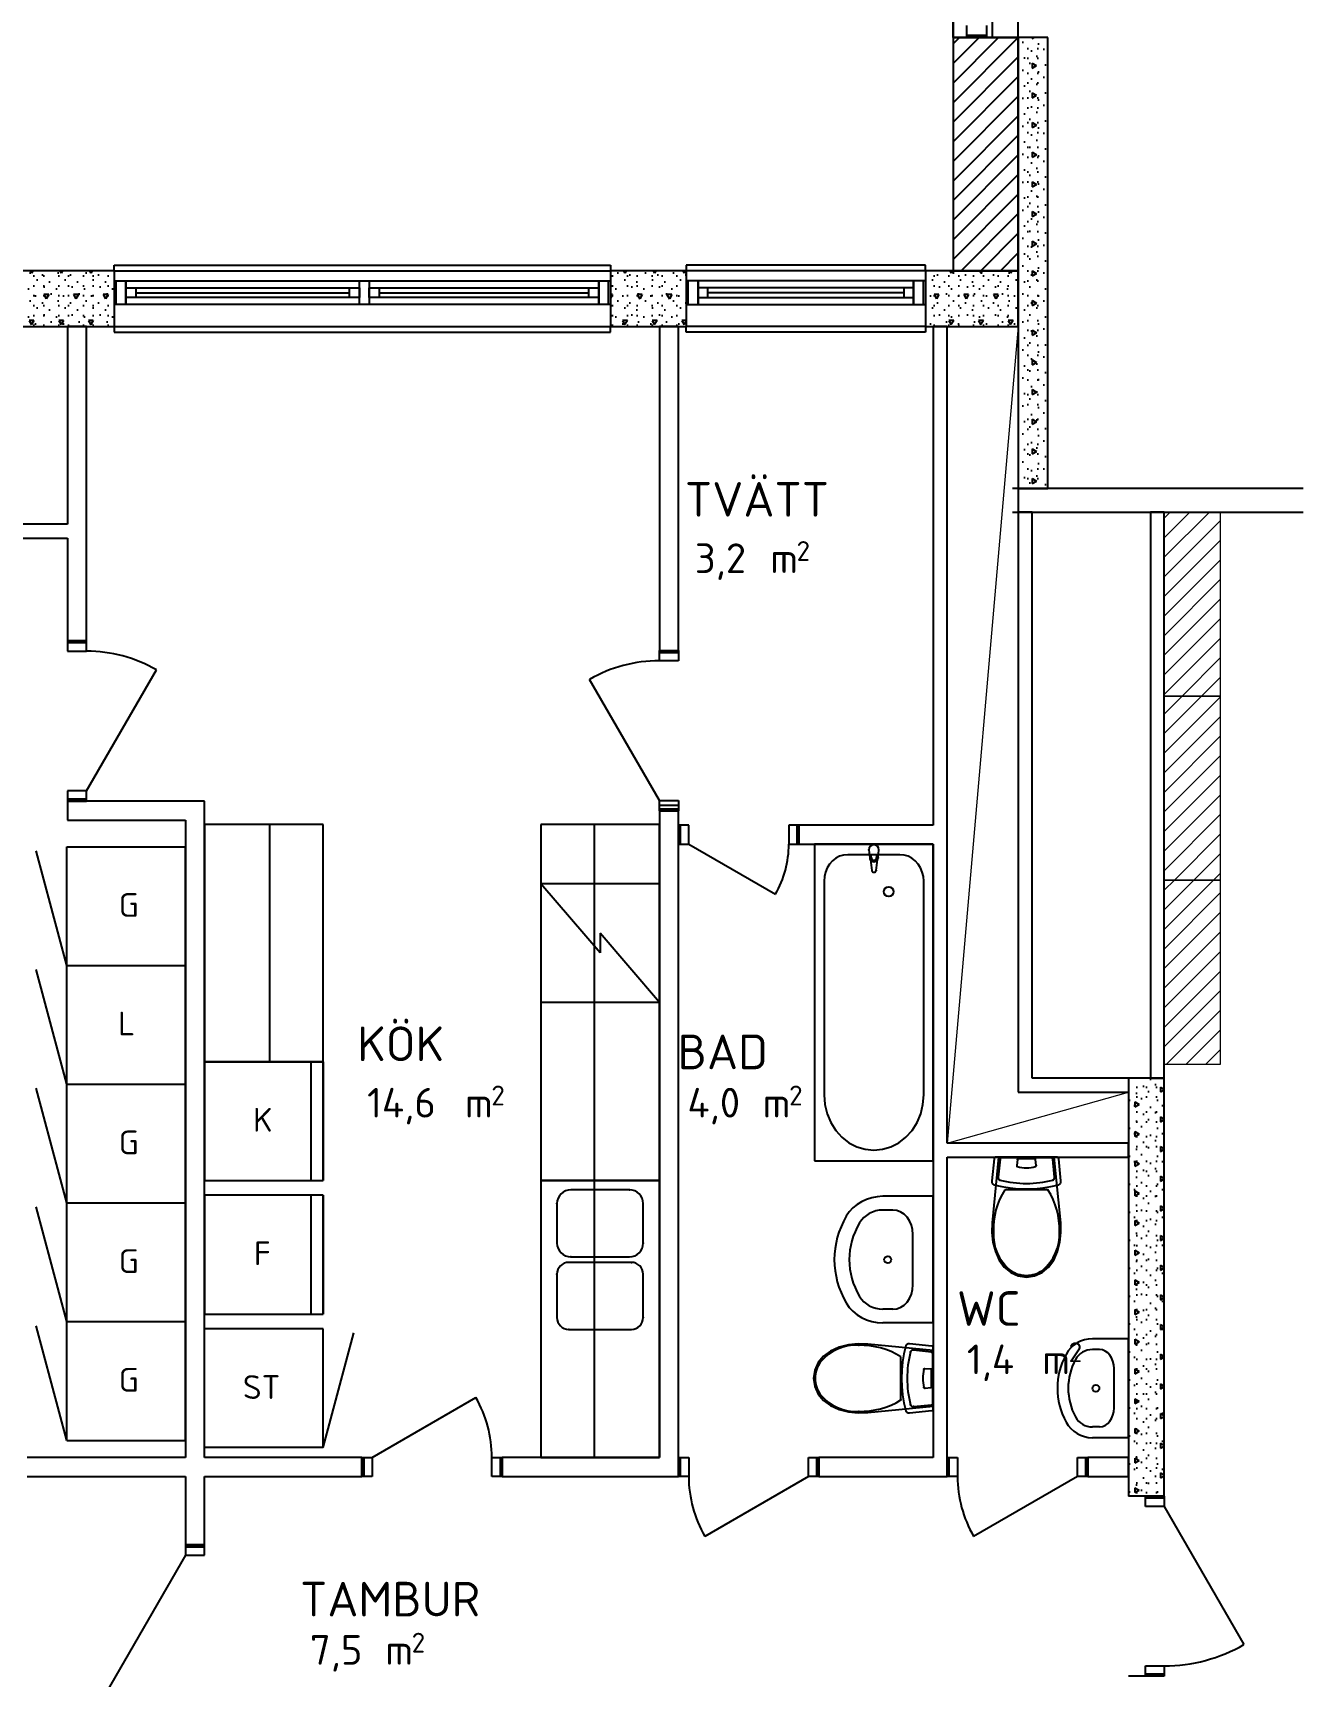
# Model space of a CAD drawing. Header units: millimetres. Extents: x -214 to 77166, y -5099 to 21069.
# Drawn here: x 54445 to 60866, y 6398 to 14703 of the extents above; entities that cross this region are included whole.
import ezdxf
from ezdxf.enums import TextEntityAlignment as Align

# ---------------------------------------------------------------- set-up
doc = ezdxf.new("R2010")
doc.units = ezdxf.units.MM
doc.header["$MEASUREMENT"] = 0
for name, color, linetype in [('A-01SB-----', 3, 'Continuous'), ('A-01SC-----', 7, 'Continuous'), ('A-01SC-----Ytterväggar hus S', 7, 'Continuous'), ('A-01SC-----Ytterväggar2', 7, 'Continuous'), ('A-27B------', 7, 'Continuous'), ('A-42-------', 1, 'Continuous'), ('A-46---B---', 1, 'Continuous')]:
    doc.layers.add(name, color=color, linetype=linetype)
for name, color, linetype, lineweight in [('A-27---MH1-', 8, 'Continuous', 0), ('A-45C---E--', 1, 'Continuous', 0), ('A-A-RUA----', 3, 'Continuous', 0)]:
    doc.layers.add(name, color=color, linetype=linetype, lineweight=lineweight)
doc.styles.add('ISO', font='')
doc.styles.get('ISO').set_extended_font_data('ISOCPEUR')
pattern_1 = [(45, (0, 0), (-49.49747, 49.49747), [])]
pattern_2 = [(180, (0, 0), (0, 259.8076), [25, -125]), (180, (-75, -129.9), (0, 259.8076), [25, -125]), (240, (0, 0), (-225, 129.9038), [25, -125]), (240, (-150, 2e-14), (-225, 129.9038), [25, -125]), (300, (-25, 3e-15), (225, 129.9038), [25, -125]), (300, (-175, 2e-14), (225, 129.9038), [25, -125]), (180, (-3e-15, -25), (0, 50), [0, -50, 0, -75]), (225, (-25, -25), (-35.35534, 35.35534), [0, -37.5, 0, -62.5])]
pattern_3 = [(270, (0, 0), (259.8076, 0), [25, -125]), (270, (129.9, -75), (259.8076, 0), [25, -125]), (330, (0, 0), (129.9038, 225), [25, -125]), (330, (-3e-14, -150), (129.9038, 225), [25, -125]), (30, (-5e-15, -25), (-129.9038, 225), [25, -125]), (30, (-3e-14, -175), (-129.9038, 225), [25, -125]), (270, (25, -5e-15), (50, 0), [0, -50, 0, -75]), (315, (25, -25), (35.35534, 35.35534), [0, -37.5, 0, -62.5])]
pattern_4 = [(0, (0, 0), (0, 600), [])]

# ---------------------------------------------------------------- blocks, each defined once
blk = doc.blocks.new('TAMBUR_01_66', base_point=(56302.5, 6659.3))
at = {"layer": 'A-A-RUA----', "style": 'ISO'}
for tag, height, p in [('ROOM_NAME', 175, (55795.3, 6874.6)), ('bFrame', 150, (55845.3, 6605.4)), ('DUMMY_377', 150, (56130.6, 6605.4)), ('DUMMY_378', 100, (56359.6, 6616.8))]:
    blk.add_attdef(tag, text='', height=height, dxfattribs=at).set_placement(p, align=Align.TOP_LEFT)
blk = doc.blocks.new('KÖK_08_69', base_point=(56486.1, 9425))
at = {"layer": 'A-A-RUA----', "style": 'ISO'}
for tag, height, p in [('ROOM_NAME', 175, (56084.1, 9681.2)), ('bFrame', 150, (56134.1, 9371.1)), ('DUMMY_377', 150, (56533.2, 9371.1)), ('DUMMY_378', 100, (56762.3, 9382.5))]:
    blk.add_attdef(tag, text='', height=height, dxfattribs=at).set_placement(p, align=Align.TOP_LEFT)
blk = doc.blocks.new('BAD_10_70', base_point=(58048.4, 9425))
at = {"layer": 'A-A-RUA----', "style": 'ISO'}
for tag, height, p in [('ROOM_NAME', 175, (57703.3, 9640.4)), ('bFrame', 150, (57753.3, 9371.1)), ('DUMMY_377', 150, (58038.5, 9371.1)), ('DUMMY_378', 100, (58267.6, 9382.5))]:
    blk.add_attdef(tag, text='', height=height, dxfattribs=at).set_placement(p, align=Align.TOP_LEFT)
blk = doc.blocks.new('WC_11_71', base_point=(59461.5, 8127.8))
at = {"layer": 'A-A-RUA----', "style": 'ISO'}
for tag, height, p in [('ROOM_NAME', 175, (59116.4, 8343.2)), ('bFrame', 150, (59166.4, 8073.9)), ('DUMMY_377', 150, (59451.7, 8073.9)), ('DUMMY_378', 100, (59680.7, 8085.3))]:
    blk.add_attdef(tag, text='', height=height, dxfattribs=at).set_placement(p, align=Align.TOP_LEFT)
blk = doc.blocks.new('TVÄTT_09_72', base_point=(58128.2, 12177))
at = {"layer": 'A-A-RUA----', "style": 'ISO'}
for tag, height, p in [('ROOM_NAME', 175, (57741, 12433.3)), ('DUMMY_378', 100, (58305.3, 12134.5)), ('bFrame', 150, (57791, 12123.1)), ('DUMMY_377', 150, (58076.3, 12123.1))]:
    blk.add_attdef(tag, text='', height=height, dxfattribs=at).set_placement(p, align=Align.TOP_LEFT)

msp = doc.modelspace()

# ---------------------------------------------------------------- hatches: boundary and pattern name
at = {"layer": 'A-01SB-----', "linetype": 'Continuous'}
h = msp.add_hatch(dxfattribs=at)
h.set_pattern_fill('BETONG__STD_', color=256, style=0, pattern_type=2)
h.set_pattern_definition(pattern_3)
h.paths.add_polyline_path([(59984.1, 9420), (59984.1, 9349), (60164.1, 9420)])
h = msp.add_hatch(dxfattribs=at)
h.set_pattern_fill('BETONG__STD_', color=256, style=0, pattern_type=2)
h.set_pattern_definition(pattern_3)
h.paths.add_polyline_path([(59984.1, 9349), (59984.1, 7307.7), (60069.1, 7307.7), (60164.1, 7307.7), (60164.1, 9420)])
at = {"layer": 'A-01SC-----', "linetype": 'Continuous'}
h = msp.add_hatch(dxfattribs=at)
h.set_pattern_fill('BRANDSÄKRARE', color=256, style=0, pattern_type=2)
h.set_pattern_definition(pattern_1)
h.paths.add_polyline_path([(59426.2, 13500.9), (59426.2, 14680), (59096.2, 14680), (59096.2, 13500.9)])
h = msp.add_hatch(dxfattribs=at)
h.set_pattern_fill('BETONG__STD_', color=256, style=0, pattern_type=2)
h.set_pattern_definition(pattern_2)
h.paths.add_polyline_path([(54396.2, 13500), (54396.2, 13220), (54855.2, 13220), (54855.2, 13330), (54855.2, 13450), (54855.2, 13500)])
h = msp.add_hatch(dxfattribs=at)
h.set_pattern_fill('BETONG__STD_', color=256, style=0, pattern_type=2)
h.set_pattern_definition(pattern_2)
h.paths.add_polyline_path([(57365.2, 13330), (57365.2, 13220), (57747.2, 13220), (57747.2, 13330), (57747.2, 13450), (57747.2, 13500), (57365.2, 13500), (57365.2, 13450)])
h = msp.add_hatch(dxfattribs=at)
h.set_pattern_fill('BETONG__STD_', color=256, style=0, pattern_type=2)
h.set_pattern_definition(pattern_2)
h.paths.add_polyline_path([(58957.2, 13500), (58957.2, 13450), (58957.2, 13330), (58957.2, 13220), (59426.2, 13220), (59426.2, 13500)])
at = {"layer": 'A-01SC-----Ytterväggar2', "linetype": 'Continuous'}
h = msp.add_hatch(dxfattribs=at)
h.set_pattern_fill('BETONG__STD_', color=256, style=0, pattern_type=2)
h.set_pattern_definition(pattern_3)
h.paths.add_polyline_path([(59576.2, 12400), (59576.2, 14680), (59426.2, 14680), (59426.2, 12400)])
at = {"layer": 'A-42-------', "linetype": 'Continuous'}
h = msp.add_hatch(dxfattribs=at)
h.set_pattern_fill('FALSAD_PLÅT__LIGGANDE_600', color=256, style=0, pattern_type=2)
h.set_pattern_definition(pattern_4)
h.paths.add_polyline_path([(54620.2, 11578), (54716.2, 11578), (54716.2, 11630), (54620.2, 11630)])
h = msp.add_hatch(dxfattribs=at)
h.set_pattern_fill('FALSAD_PLÅT__LIGGANDE_600', color=256, style=0, pattern_type=2)
h.set_pattern_definition(pattern_4)
h.paths.add_polyline_path([(57708.2, 11530), (57708.2, 11582), (57612.2, 11582), (57612.2, 11530)])
h = msp.add_hatch(dxfattribs=at)
h.set_pattern_fill('FALSAD_PLÅT__LIGGANDE_600', color=256, style=0, pattern_type=2)
h.set_pattern_definition(pattern_4)
h.paths.add_polyline_path([(54620.2, 10820), (54716.2, 10820), (54716.2, 10872), (54620.2, 10872)])
h = msp.add_hatch(dxfattribs=at)
h.set_pattern_fill('FALSAD_PLÅT__LIGGANDE_600', color=256, style=0, pattern_type=2)
h.set_pattern_definition(pattern_4)
h.paths.add_polyline_path([(57708.2, 10772), (57708.2, 10824), (57612.2, 10824), (57612.2, 10772)])
h = msp.add_hatch(dxfattribs=at)
h.set_pattern_fill('FALSAD_PLÅT__LIGGANDE_600', color=256, style=0, pattern_type=2)
h.set_pattern_definition(pattern_4)
h.paths.add_polyline_path([(57708.2, 10698.9), (57708.2, 10602.9), (57760.2, 10602.9), (57760.2, 10698.9)])
h = msp.add_hatch(dxfattribs=at)
h.set_pattern_fill('FALSAD_PLÅT__LIGGANDE_600', color=256, style=0, pattern_type=2)
h.set_pattern_definition(pattern_4)
h.paths.add_polyline_path([(58266.2, 10698.9), (58266.2, 10602.9), (58318.2, 10602.9), (58318.2, 10698.9)])
h = msp.add_hatch(dxfattribs=at)
h.set_pattern_fill('FALSAD_PLÅT__LIGGANDE_600', color=256, style=0, pattern_type=2)
h.set_pattern_definition(pattern_4)
h.paths.add_polyline_path([(56107.2, 7406.9), (56159.2, 7406.9), (56159.2, 7502.9), (56107.2, 7502.9)])
h = msp.add_hatch(dxfattribs=at)
h.set_pattern_fill('FALSAD_PLÅT__LIGGANDE_600', color=256, style=0, pattern_type=2)
h.set_pattern_definition(pattern_4)
h.paths.add_polyline_path([(56765.2, 7406.9), (56817.2, 7406.9), (56817.2, 7502.9), (56765.2, 7502.9)])
h = msp.add_hatch(dxfattribs=at)
h.set_pattern_fill('FALSAD_PLÅT__LIGGANDE_600', color=256, style=0, pattern_type=2)
h.set_pattern_definition(pattern_4)
h.paths.add_polyline_path([(57760.2, 7502.9), (57708.2, 7502.9), (57708.2, 7406.9), (57760.2, 7406.9)])
h = msp.add_hatch(dxfattribs=at)
h.set_pattern_fill('FALSAD_PLÅT__LIGGANDE_600', color=256, style=0, pattern_type=2)
h.set_pattern_definition(pattern_4)
h.paths.add_polyline_path([(58418.2, 7502.9), (58366.2, 7502.9), (58366.2, 7406.9), (58418.2, 7406.9)])
h = msp.add_hatch(dxfattribs=at)
h.set_pattern_fill('FALSAD_PLÅT__LIGGANDE_600', color=256, style=0, pattern_type=2)
h.set_pattern_definition(pattern_4)
h.paths.add_polyline_path([(59119.2, 7502.9), (59067.2, 7502.9), (59067.2, 7406.9), (59119.2, 7406.9)])
h = msp.add_hatch(dxfattribs=at)
h.set_pattern_fill('FALSAD_PLÅT__LIGGANDE_600', color=256, style=0, pattern_type=2)
h.set_pattern_definition(pattern_4)
h.paths.add_polyline_path([(59777.2, 7502.9), (59725.2, 7502.9), (59725.2, 7406.9), (59777.2, 7406.9)])
h = msp.add_hatch(dxfattribs=at)
h.set_pattern_fill('FALSAD_PLÅT__LIGGANDE_600', color=256, style=0, pattern_type=2)
h.set_pattern_definition(pattern_4)
h.paths.add_polyline_path([(60069.1, 7307.7), (60069.1, 7255.7), (60164.1, 7255.7), (60164.1, 7307.7)])
h = msp.add_hatch(dxfattribs=at)
h.set_pattern_fill('FALSAD_PLÅT__LIGGANDE_600', color=256, style=0, pattern_type=2)
h.set_pattern_definition(pattern_4)
h.paths.add_polyline_path([(55312.2, 7061.9), (55216.2, 7061.9), (55216.2, 7009.9), (55312.2, 7009.9)])
h = msp.add_hatch(dxfattribs=at)
h.set_pattern_fill('FALSAD_PLÅT__LIGGANDE_600', color=256, style=0, pattern_type=2)
h.set_pattern_definition(pattern_4)
h.paths.add_polyline_path([(60069.1, 6449.7), (60069.1, 6397.7), (60164.1, 6397.7), (60164.1, 6449.7)])
at = {"layer": 'A-45C---E--', "linetype": 'Continuous'}
h = msp.add_hatch(dxfattribs=at)
h.set_pattern_fill('BRANDSÄKRARE', color=256, style=0, pattern_type=2)
h.set_pattern_definition(pattern_1)
h.paths.add_polyline_path([(60164.1, 11350.7), (60449.1, 11350.7), (60449.1, 12280.7), (60164.1, 12280.7)])
h = msp.add_hatch(dxfattribs=at)
h.set_pattern_fill('BRANDSÄKRARE', color=256, style=0, pattern_type=2)
h.set_pattern_definition(pattern_1)
h.paths.add_polyline_path([(60164.1, 10420.7), (60449.1, 10420.7), (60449.1, 11350.7), (60164.1, 11350.7)])
h = msp.add_hatch(dxfattribs=at)
h.set_pattern_fill('BRANDSÄKRARE', color=256, style=0, pattern_type=2)
h.set_pattern_definition(pattern_1)
h.paths.add_polyline_path([(60164.1, 9490.7), (60449.1, 9490.7), (60449.1, 10420.7), (60164.1, 10420.7)])

# ---------------------------------------------------------------- linework, layer by layer
at = {"layer": 'A-01SB-----'}
for p, q in [((54716.2, 11630), (54620.2, 11630)), ((57612.2, 11582), (57708.2, 11582)), ((54716.2, 10820), (54620.2, 10820)), ((57612.2, 10772), (57708.2, 10772)), ((57708.2, 10602.9), (57708.2, 10698.9)), ((58318.2, 10602.9), (58318.2, 10698.9)), ((59984.1, 9420), (59984.1, 9349)), ((56107.2, 7502.9), (56107.2, 7406.9)), ((56817.2, 7502.9), (56817.2, 7406.9)), ((57708.2, 7406.9), (57708.2, 7502.9)), ((58418.2, 7406.9), (58418.2, 7502.9)), ((59067.2, 7406.9), (59067.2, 7502.9)), ((59777.2, 7406.9), (59777.2, 7502.9)), ((60069.1, 7307.7), (59984.1, 7307.7)), ((60164.1, 7307.7), (60069.1, 7307.7)), ((55216.2, 7061.9), (55312.2, 7061.9)), ((60069.1, 6397.7), (59984.1, 6397.7)), ((60164.1, 6397.7), (60069.1, 6397.7))]:
    msp.add_line(p, q, dxfattribs=at)
at = {"layer": 'A-01SB-----', "flags": 128}
for points in [[(54716.2, 13220), (54620.2, 13220)], [(54620.2, 13220), (54620.2, 12220)], [(54716.2, 11630), (54716.2, 13220)], [(57612.2, 13220), (57612.2, 11582)], [(57708.2, 13220), (57612.2, 13220)], [(57708.2, 11582), (57708.2, 13220)], [(59067.2, 13220), (58996.2, 13220)], [(58996.2, 13220), (58996.2, 10698.9)], [(59067.2, 9091), (59067.2, 13220)], [(60164.1, 12400), (59426.2, 12400)], [(59426.2, 12400), (59426.2, 12280)], [(54620.2, 12220), (54396.2, 12220)], [(59426.2, 12280), (60164.1, 12280)], [(59497.2, 12280), (59426.2, 12280)], [(59426.2, 12280), (59426.2, 9349)], [(59497.2, 9420), (59497.2, 12280)], [(54396.2, 12150), (54620.2, 12150)], [(54620.2, 12150), (54620.2, 11630)], [(54620.2, 10820), (54620.2, 10724)], [(55312.2, 10820), (54716.2, 10820)], [(55312.2, 7502.9), (55312.2, 10820)], [(54620.2, 10724), (55216.2, 10724)], [(55216.2, 10724), (55216.2, 7502.9)], [(57612.2, 10772), (57612.2, 7502.9)], [(57708.2, 10698.9), (57708.2, 10772)], [(58996.2, 10698.9), (58318.2, 10698.9)], [(57708.2, 7502.9), (57708.2, 10602.9)], [(58318.2, 10602.9), (58996.2, 10602.9)], [(58996.2, 10602.9), (58996.2, 7502.9)], [(59984.1, 9420), (59497.2, 9420)], [(60164.1, 9420), (59984.1, 9420)], [(60164.1, 7307.7), (60164.1, 9420)], [(59426.2, 9349), (59984.1, 9349)], [(59984.1, 9349), (59984.1, 7307.7)], [(59984.1, 9091), (59067.2, 9091)], [(59984.1, 9020), (59984.1, 9091)], [(59067.2, 9020), (59984.1, 9020)], [(59067.2, 7502.9), (59067.2, 9020)], [(55216.2, 7502.9), (54416.2, 7502.9)], [(56107.2, 7502.9), (55312.2, 7502.9)], [(57612.2, 7502.9), (56817.2, 7502.9)], [(58996.2, 7502.9), (58418.2, 7502.9)], [(59984.1, 7502.9), (59777.2, 7502.9)], [(59984.1, 7406.9), (59984.1, 7502.9)], [(54416.2, 7406.9), (55216.2, 7406.9)], [(55216.2, 7406.9), (55216.2, 7061.9)], [(55312.2, 7061.9), (55312.2, 7406.9)], [(55312.2, 7406.9), (56107.2, 7406.9)], [(56817.2, 7406.9), (57708.2, 7406.9)], [(58418.2, 7406.9), (59067.2, 7406.9)], [(59777.2, 7406.9), (59984.1, 7406.9)]]:
    msp.add_lwpolyline(points, dxfattribs=at)
at = {"layer": 'A-01SC-----'}
for p, q in [((59096.2, 14680), (59166.2, 14680)), ((59166.2, 14680), (59266.2, 14680)), ((59266.2, 14680), (59426.2, 14680)), ((54855.2, 13500), (54855.2, 13450)), ((57365.2, 13500), (57365.2, 13450)), ((57747.2, 13500), (57747.2, 13450)), ((58957.2, 13500), (58957.2, 13450)), ((54855.2, 13450), (54855.2, 13330)), ((57365.2, 13450), (57365.2, 13330)), ((57747.2, 13450), (57747.2, 13330)), ((58957.2, 13450), (58957.2, 13330)), ((54855.2, 13330), (54855.2, 13220)), ((57365.2, 13330), (57365.2, 13220)), ((57747.2, 13330), (57747.2, 13220)), ((58957.2, 13330), (58957.2, 13220))]:
    msp.add_line(p, q, dxfattribs=at)
at = {"layer": 'A-01SC-----', "flags": 128}
for points in [[(59096.2, 14680), (59096.2, 13500.9)], [(59426.2, 13500.9), (59426.2, 14680)], [(54855.2, 13500), (54396.2, 13500)], [(57747.2, 13500), (57365.2, 13500)], [(59426.2, 13500), (58957.2, 13500)], [(59096.2, 13500.9), (59426.2, 13500.9)], [(59426.2, 13220), (59426.2, 13500)], [(54396.2, 13220), (54855.2, 13220)], [(57365.2, 13220), (57747.2, 13220)], [(58957.2, 13220), (59426.2, 13220)], [(60866.2, 12400), (60164.1, 12400)], [(60164.1, 12280), (60866.2, 12280)]]:
    msp.add_lwpolyline(points, dxfattribs=at)
at = {"layer": 'A-01SC-----Ytterväggar hus S', "flags": 128}
for points in [[(60164.1, 12400), (59396.2, 12400)], [(60164.1, 12400), (59396.2, 12400)], [(59396.2, 12280), (60164.1, 12280)], [(59396.2, 12280), (60164.1, 12280)]]:
    msp.add_lwpolyline(points, dxfattribs=at)
at = {"layer": 'A-01SC-----Ytterväggar2', "flags": 128}
for points in [[(59096.2, 19139.3), (59096.2, 14680)], [(59296.2, 14680), (59296.2, 18939.3)], [(59096.2, 14680), (59296.2, 14680)], [(59426.2, 14680), (59096.2, 14680)], [(59096.2, 14680), (59096.2, 13500)], [(59576.2, 14680), (59426.2, 14680)], [(59426.2, 14680), (59426.2, 12400)], [(59426.2, 13500), (59426.2, 14680)], [(59576.2, 12400), (59576.2, 14680)], [(59096.2, 13500), (59426.2, 13500)], [(59426.2, 12400), (59576.2, 12400)]]:
    msp.add_lwpolyline(points, dxfattribs=at)
at = {"layer": 'A-27---MH1-'}
for p, q in [((59426.2, 13220), (59067.2, 9091)), ((59067.2, 9091), (59984.1, 9349))]:
    msp.add_line(p, q, dxfattribs=at)
at = {"layer": 'A-27B------', "flags": 128}
for points in [[(60094.1, 12280.7), (60094.1, 9420)], [(60164.1, 12280.7), (60094.1, 12280.7)], [(60164.1, 9420), (60164.1, 12280.7)], [(60094.1, 9420), (60164.1, 9420)]]:
    msp.add_lwpolyline(points, dxfattribs=at)
at = {"layer": 'A-42-------'}
for p, q in [((59096.2, 14680), (59096.2, 16690)), ((59426.2, 14680), (59426.2, 16690)), ((59166.2, 14680), (59166.2, 14740)), ((59266.2, 14740), (59266.2, 14680)), ((59266.2, 14690), (59166.2, 14690)), ((59166.2, 14680), (59266.2, 14680)), ((54855.2, 13500), (54855.2, 13530)), ((54855.2, 13530), (57365.2, 13530)), ((54855.2, 13500), (57365.2, 13500)), ((57365.2, 13530), (57365.2, 13500)), ((58957.2, 13530), (57747.2, 13530)), ((57747.2, 13530), (57747.2, 13500)), ((58957.2, 13500), (57747.2, 13500)), ((58957.2, 13500), (58957.2, 13530)), ((54855.2, 13450), (54915.2, 13450)), ((54855.2, 13450), (54855.2, 13330)), ((54865.2, 13330), (54865.2, 13450)), ((54915.2, 13450), (57305.2, 13450)), ((54915.2, 13365), (54915.2, 13450)), ((54915.2, 13450), (54915.2, 13365)), ((54915.2, 13415), (54965.2, 13415)), ((54915.2, 13365), (54915.2, 13415)), ((54965.2, 13415), (56045.2, 13415)), ((54965.2, 13415), (54965.2, 13365)), ((54965.2, 13390), (56045.2, 13390)), ((56045.2, 13365), (56045.2, 13415)), ((56045.2, 13415), (56095.2, 13415)), ((56095.2, 13450), (56145.2, 13450)), ((56095.2, 13330), (56095.2, 13450)), ((56095.2, 13415), (56095.2, 13365)), ((56145.2, 13450), (56145.2, 13330)), ((56145.2, 13415), (56195.2, 13415)), ((56145.2, 13365), (56145.2, 13415)), ((56195.2, 13415), (57255.2, 13415)), ((56195.2, 13415), (56195.2, 13365)), ((56195.2, 13390), (57255.2, 13390)), ((57255.2, 13365), (57255.2, 13415)), ((57255.2, 13415), (57305.2, 13415)), ((57305.2, 13450), (57305.2, 13365)), ((57305.2, 13365), (57305.2, 13450)), ((57305.2, 13450), (57365.2, 13450)), ((57305.2, 13415), (57305.2, 13365)), ((57355.2, 13330), (57355.2, 13450)), ((57365.2, 13450), (57365.2, 13330)), ((57807.2, 13450), (57747.2, 13450)), ((57747.2, 13450), (57747.2, 13330)), ((57757.2, 13330), (57757.2, 13450)), ((58897.2, 13450), (57807.2, 13450)), ((57807.2, 13450), (57807.2, 13365)), ((57807.2, 13365), (57807.2, 13450)), ((57857.2, 13415), (57807.2, 13415)), ((57807.2, 13415), (57807.2, 13365)), ((58847.2, 13415), (57857.2, 13415)), ((57857.2, 13365), (57857.2, 13415)), ((58847.2, 13390), (57857.2, 13390)), ((58897.2, 13415), (58847.2, 13415)), ((58847.2, 13415), (58847.2, 13365)), ((58897.2, 13365), (58897.2, 13450)), ((58957.2, 13450), (58897.2, 13450)), ((58897.2, 13450), (58897.2, 13365)), ((58897.2, 13365), (58897.2, 13415)), ((58947.2, 13330), (58947.2, 13450)), ((58957.2, 13450), (58957.2, 13330)), ((54915.2, 13330), (54855.2, 13330)), ((54915.2, 13330), (54915.2, 13365)), ((54915.2, 13365), (54915.2, 13330)), ((54965.2, 13365), (54915.2, 13365)), ((57305.2, 13330), (54915.2, 13330)), ((56045.2, 13365), (54965.2, 13365)), ((56095.2, 13365), (56045.2, 13365)), ((56145.2, 13330), (56095.2, 13330)), ((56195.2, 13365), (56145.2, 13365)), ((57255.2, 13365), (56195.2, 13365)), ((57305.2, 13365), (57255.2, 13365)), ((57305.2, 13365), (57305.2, 13330)), ((57305.2, 13330), (57305.2, 13365)), ((57365.2, 13330), (57305.2, 13330)), ((57747.2, 13330), (57807.2, 13330)), ((57807.2, 13365), (57807.2, 13330)), ((57807.2, 13330), (57807.2, 13365)), ((57807.2, 13365), (57857.2, 13365)), ((57807.2, 13330), (58897.2, 13330)), ((57857.2, 13365), (58847.2, 13365)), ((58847.2, 13365), (58897.2, 13365)), ((58897.2, 13330), (58897.2, 13365)), ((58897.2, 13365), (58897.2, 13330)), ((58897.2, 13330), (58957.2, 13330)), ((54855.2, 13220), (57365.2, 13220)), ((54855.2, 13220), (54855.2, 13190)), ((57365.2, 13190), (57365.2, 13220)), ((58957.2, 13220), (57747.2, 13220)), ((57747.2, 13190), (57747.2, 13220)), ((58957.2, 13220), (58957.2, 13190)), ((54855.2, 13190), (57365.2, 13190)), ((58957.2, 13190), (57747.2, 13190)), ((54716.2, 11630), (54620.2, 11630)), ((54620.2, 11630), (54620.2, 11578)), ((54716.2, 11630), (54620.2, 11630)), ((54716.2, 11578), (54716.2, 11630)), ((54716.2, 11620), (54620.2, 11620)), ((54620.2, 11578), (54716.2, 11578)), ((57612.2, 11530), (57612.2, 11582)), ((57612.2, 11582), (57708.2, 11582)), ((57612.2, 11582), (57708.2, 11582)), ((57612.2, 11572), (57708.2, 11572)), ((57708.2, 11582), (57708.2, 11530)), ((54716.2, 10872), (55069.2, 11483.4)), ((57708.2, 11530), (57612.2, 11530)), ((57612.2, 10824), (57259.2, 11435.4)), ((54716.2, 10872), (54620.2, 10872)), ((54620.2, 10872), (54620.2, 10820)), ((54716.2, 10830), (54620.2, 10830)), ((54620.2, 10820), (54716.2, 10820)), ((54716.2, 10820), (54620.2, 10820)), ((54716.2, 10820), (54716.2, 10872)), ((57612.2, 10772), (57612.2, 10824)), ((57612.2, 10824), (57708.2, 10824)), ((57708.2, 10824), (57708.2, 10772)), ((57612.2, 10782), (57708.2, 10782)), ((57708.2, 10772), (57612.2, 10772)), ((57612.2, 10772), (57708.2, 10772)), ((57708.2, 10698.9), (57708.2, 10602.9)), ((57760.2, 10698.9), (57708.2, 10698.9)), ((57708.2, 10602.9), (57708.2, 10698.9)), ((57718.2, 10602.9), (57718.2, 10698.9)), ((57760.2, 10602.9), (57760.2, 10698.9)), ((58266.2, 10698.9), (58266.2, 10602.9)), ((58318.2, 10698.9), (58266.2, 10698.9)), ((58308.2, 10602.9), (58308.2, 10698.9)), ((58318.2, 10602.9), (58318.2, 10698.9)), ((58318.2, 10602.9), (58318.2, 10698.9)), ((57708.2, 10602.9), (57760.2, 10602.9)), ((57760.2, 10602.9), (58198.4, 10349.9)), ((58266.2, 10602.9), (58318.2, 10602.9)), ((56159.2, 7502.9), (56684, 7805.9)), ((56107.2, 7406.9), (56107.2, 7502.9)), ((56107.2, 7502.9), (56159.2, 7502.9)), ((56107.2, 7502.9), (56107.2, 7406.9)), ((56117.2, 7502.9), (56117.2, 7406.9)), ((56159.2, 7502.9), (56159.2, 7406.9)), ((56765.2, 7406.9), (56765.2, 7502.9)), ((56765.2, 7502.9), (56817.2, 7502.9)), ((56807.2, 7502.9), (56807.2, 7406.9)), ((56817.2, 7502.9), (56817.2, 7406.9)), ((56817.2, 7502.9), (56817.2, 7406.9)), ((57708.2, 7406.9), (57708.2, 7502.9)), ((57708.2, 7502.9), (57760.2, 7502.9)), ((57708.2, 7406.9), (57708.2, 7502.9)), ((57718.2, 7406.9), (57718.2, 7502.9)), ((57760.2, 7502.9), (57760.2, 7406.9)), ((58366.2, 7406.9), (58366.2, 7502.9)), ((58366.2, 7502.9), (58418.2, 7502.9)), ((58408.2, 7406.9), (58408.2, 7502.9)), ((58418.2, 7502.9), (58418.2, 7406.9)), ((58418.2, 7406.9), (58418.2, 7502.9)), ((59067.2, 7406.9), (59067.2, 7502.9)), ((59067.2, 7502.9), (59119.2, 7502.9)), ((59067.2, 7406.9), (59067.2, 7502.9)), ((59077.2, 7406.9), (59077.2, 7502.9)), ((59119.2, 7502.9), (59119.2, 7406.9)), ((59725.2, 7406.9), (59725.2, 7502.9)), ((59725.2, 7502.9), (59777.2, 7502.9)), ((59767.2, 7406.9), (59767.2, 7502.9)), ((59777.2, 7502.9), (59777.2, 7406.9)), ((59777.2, 7406.9), (59777.2, 7502.9)), ((56159.2, 7406.9), (56107.2, 7406.9)), ((56817.2, 7406.9), (56765.2, 7406.9)), ((57760.2, 7406.9), (57708.2, 7406.9)), ((58366.2, 7406.9), (57841.4, 7103.9)), ((58418.2, 7406.9), (58366.2, 7406.9)), ((59119.2, 7406.9), (59067.2, 7406.9)), ((59725.2, 7406.9), (59200.4, 7103.9)), ((59777.2, 7406.9), (59725.2, 7406.9)), ((60069.1, 7307.7), (60164.1, 7307.7)), ((60069.1, 7255.7), (60069.1, 7307.7)), ((60164.1, 7307.7), (60069.1, 7307.7)), ((60164.1, 7297.7), (60069.1, 7297.7)), ((60164.1, 7255.7), (60069.1, 7255.7)), ((60164.1, 7307.7), (60164.1, 7255.7)), ((60164.1, 7255.7), (60567.1, 6557.7)), ((55312.2, 7061.9), (55216.2, 7061.9)), ((55216.2, 7061.9), (55216.2, 7009.9)), ((55216.2, 7061.9), (55312.2, 7061.9)), ((55312.2, 7009.9), (55312.2, 7061.9)), ((55216.2, 7009.9), (54813.2, 6311.9)), ((55216.2, 7051.9), (55312.2, 7051.9)), ((55216.2, 7009.9), (55312.2, 7009.9)), ((60069.1, 6449.7), (60164.1, 6449.7)), ((60069.1, 6397.7), (60069.1, 6449.7)), ((60164.1, 6407.7), (60069.1, 6407.7)), ((60164.1, 6397.7), (60069.1, 6397.7)), ((60164.1, 6397.7), (60069.1, 6397.7)), ((60164.1, 6449.7), (60164.1, 6397.7))]:
    msp.add_line(p, q, dxfattribs=at)
for centre, radius, start, end in [((54716.2, 10872), 706, 60, 90), ((57612.2, 10824), 706, 90, 120), ((57760.2, 10602.9), 506, 330, 0), ((56159.2, 7502.9), 606, 0, 30), ((58366.2, 7406.9), 606, 180, 210), ((59725.2, 7406.9), 606, 180, 210), ((60164.1, 7255.7), 806, 270, 300)]:
    msp.add_arc(centre, radius, start, end, dxfattribs=at)
at = {"layer": 'A-45C---E--', "flags": 128}
for points in [[(60164.1, 11350.7), (60449.1, 11350.7), (60449.1, 12280.7), (60164.1, 12280.7)], [(60164.1, 10420.7), (60449.1, 10420.7), (60449.1, 11350.7), (60164.1, 11350.7)], [(60164.1, 9490.7), (60449.1, 9490.7), (60449.1, 10420.7), (60164.1, 10420.7)]]:
    msp.add_lwpolyline(points, close=True, dxfattribs=at)
at = {"layer": 'A-46---B---'}
for p, q in [((55912.2, 10702.9), (55312.2, 10702.9)), ((55312.2, 10702.9), (55312.2, 9502.9)), ((55642.2, 10702.9), (55312.2, 10702.9)), ((55312.2, 10702.9), (55312.2, 9502.9)), ((55312.2, 10702.9), (55312.2, 9502.9)), ((55642.2, 9502.9), (55642.2, 10702.9)), ((55912.2, 9502.9), (55912.2, 10702.9)), ((57612.2, 10702.9), (57012.2, 10702.9)), ((57012.2, 10702.9), (57012.2, 7502.9)), ((57612.2, 10702.9), (57282.2, 10702.9)), ((57282.2, 10702.9), (57282.2, 7502.9)), ((57612.2, 7502.9), (57612.2, 10702.9)), ((57612.2, 7502.9), (57612.2, 10702.9)), ((57612.2, 7502.9), (57612.2, 10702.9)), ((54616.2, 9989.4), (54460.9, 10569)), ((54616.2, 9989.4), (54616.2, 10589.4)), ((54616.2, 10589.4), (55216.2, 10589.4)), ((55216.2, 9989.4), (55216.2, 10589.4)), ((58396.2, 10602.9), (58396.2, 9002.9)), ((58996.2, 10602.9), (58396.2, 10602.9)), ((58564.2, 10549.6), (58543.4, 10547.5)), ((58828.2, 10549.6), (58564.2, 10549.6)), ((58671.2, 10574.9), (58675.2, 10532.9)), ((58682.6, 10535.1), (58682.6, 10550)), ((58682.6, 10550), (58709.8, 10550)), ((58709.8, 10550), (58709.8, 10535.1)), ((58717.2, 10532.9), (58721.2, 10574.9)), ((58849.1, 10547.5), (58828.2, 10549.6)), ((58996.2, 9002.9), (58996.2, 10602.9)), ((58460.3, 10482.9), (58451.5, 10461.8)), ((58472.3, 10501.9), (58460.3, 10482.9)), ((58487.1, 10518.4), (58472.3, 10501.9)), ((58504.2, 10531.7), (58487.1, 10518.4)), ((58523.2, 10541.5), (58504.2, 10531.7)), ((58543.4, 10547.5), (58523.2, 10541.5)), ((58678.5, 10523.4), (58685.1, 10470.5)), ((58707.3, 10470.5), (58713.9, 10523.4)), ((58869.3, 10541.5), (58849.1, 10547.5)), ((58888.2, 10531.7), (58869.3, 10541.5)), ((58905.4, 10518.4), (58888.2, 10531.7)), ((58920.1, 10501.9), (58905.4, 10518.4)), ((58932.1, 10482.9), (58920.1, 10501.9)), ((58941, 10461.8), (58932.1, 10482.9)), ((57612.2, 10402.9), (57012.2, 10402.9)), ((57312.2, 10052.9), (57012.2, 10402.9)), ((58446, 10439.4), (58444.2, 10416.2)), ((58444.2, 10416.2), (58444.2, 9336.2)), ((58451.5, 10461.8), (58446, 10439.4)), ((58946.4, 10439.4), (58941, 10461.8)), ((58948.2, 10416.2), (58946.4, 10439.4)), ((58948.2, 9336.2), (58948.2, 10416.2)), ((57312.2, 10152.9), (57312.2, 10052.9)), ((57612.2, 9802.9), (57312.2, 10152.9)), ((54616.2, 9389.4), (54460.9, 9969)), ((54616.2, 9389.4), (54616.2, 9989.4)), ((54616.2, 9989.4), (55216.2, 9989.4)), ((54616.2, 9989.4), (55216.2, 9989.4)), ((55216.2, 9389.4), (55216.2, 9989.4)), ((57612.2, 9802.9), (57012.2, 9802.9)), ((55912.2, 9502.9), (55312.2, 9502.9)), ((55312.2, 9502.9), (55312.2, 8902.9)), ((55312.2, 9502.9), (55912.2, 9502.9)), ((55312.2, 9502.9), (55642.2, 9502.9)), ((55312.2, 8902.9), (55312.2, 9502.9)), ((55852.2, 8902.9), (55852.2, 9502.9)), ((55912.2, 8902.9), (55912.2, 9502.9)), ((55912.2, 9502.9), (55912.2, 8902.9)), ((54616.2, 8789.4), (54616.2, 9389.4)), ((54616.2, 9389.4), (55216.2, 9389.4)), ((54616.2, 9389.4), (55216.2, 9389.4)), ((55216.2, 8789.4), (55216.2, 9389.4)), ((54616.2, 8789.4), (54460.9, 9369)), ((58444.2, 9336.2), (58448, 9287.6)), ((58944.4, 9287.6), (58948.2, 9336.2)), ((58448, 9287.6), (58459.4, 9240.5)), ((58459.4, 9240.5), (58478, 9196.2)), ((58914.5, 9196.2), (58933, 9240.5)), ((58933, 9240.5), (58944.4, 9287.6)), ((58478, 9196.2), (58503.2, 9156.2)), ((58503.2, 9156.2), (58534.2, 9121.7)), ((58858.2, 9121.7), (58889.3, 9156.2)), ((58889.3, 9156.2), (58914.5, 9196.2)), ((58534.2, 9121.7), (58570.2, 9093.7)), ((58570.2, 9093.7), (58610, 9073.1)), ((58610, 9073.1), (58652.5, 9060.5)), ((58652.5, 9060.5), (58696.2, 9056.2)), ((58696.2, 9056.2), (58740, 9060.5)), ((58740, 9060.5), (58782.4, 9073.1)), ((58782.4, 9073.1), (58822.2, 9093.7)), ((58822.2, 9093.7), (58858.2, 9121.7)), ((58396.2, 9002.9), (58996.2, 9002.9)), ((59304, 9012.6), (59292.3, 8900.3)), ((59326.2, 9020), (59293.9, 8688.8)), ((59304.7, 9015.5), (59304, 9012.6)), ((59306.1, 9017.9), (59304.7, 9015.5)), ((59308.1, 9019.5), (59306.1, 9017.9)), ((59310.4, 9020), (59308.1, 9019.5)), ((59624.1, 9020), (59310.4, 9020)), ((59334.1, 9010.5), (59324.8, 8920.4)), ((59608.2, 9020), (59326.2, 9020)), ((59595, 9017.9), (59339.5, 9017.9)), ((59421.6, 9009.2), (59418.4, 8978.3)), ((59510.7, 9011.7), (59423.8, 9011.7)), ((59516.1, 8978.3), (59512.9, 9009.2)), ((59609.7, 8920.4), (59600.3, 9010.5)), ((59640.6, 8688.8), (59608.2, 9020)), ((59626.3, 9019.5), (59624.1, 9020)), ((59628.3, 9017.9), (59626.3, 9019.5)), ((59629.7, 9015.5), (59628.3, 9017.9)), ((59630.5, 9012.6), (59629.7, 9015.5)), ((59642.1, 8900.3), (59630.5, 9012.6)), ((55312.2, 8902.9), (55912.2, 8902.9)), ((57612.2, 8902.9), (57012.2, 8902.9)), ((57012.2, 8902.9), (57012.2, 7502.9)), ((57012.2, 8902.9), (57612.2, 8902.9)), ((57612.2, 7502.9), (57612.2, 8902.9)), ((59292.3, 8900.3), (59292.6, 8893.9)), ((59292.6, 8893.9), (59294.6, 8888.1)), ((59294.6, 8888.1), (59298.2, 8883.6)), ((59636.3, 8883.6), (59639.8, 8888.1)), ((59639.8, 8888.1), (59641.9, 8893.9)), ((59641.9, 8893.9), (59642.1, 8900.3)), ((55912.2, 8827.9), (55312.2, 8827.9)), ((55312.2, 8827.9), (55312.2, 8227.9)), ((55312.2, 8227.9), (55312.2, 8827.9)), ((55852.2, 8227.9), (55852.2, 8827.9)), ((55912.2, 8227.9), (55912.2, 8827.9)), ((55912.2, 8827.9), (55912.2, 8227.9)), ((57460.2, 8855.9), (57164.2, 8855.9)), ((58996.2, 8822.9), (58741.7, 8822.9)), ((58996.2, 8182.9), (58996.2, 8822.9)), ((59298.2, 8883.6), (59302.7, 8881.3)), ((59302.7, 8881.3), (59343.5, 8872)), ((59343.5, 8872), (59384.6, 8865.4)), ((59467.2, 8856.4), (59358.3, 8856.4)), ((59384.6, 8865.4), (59425.8, 8861.4)), ((59425.8, 8861.4), (59467.2, 8860)), ((59467.2, 8860), (59508.6, 8861.4)), ((59576.2, 8856.4), (59467.2, 8856.4)), ((59508.6, 8861.4), (59549.9, 8865.4)), ((59549.9, 8865.4), (59591, 8872)), ((59591, 8872), (59631.8, 8881.3)), ((59631.8, 8881.3), (59636.3, 8883.6)), ((54616.2, 8189.4), (54460.9, 8769)), ((54616.2, 8189.4), (54616.2, 8789.4)), ((54616.2, 8789.4), (55216.2, 8789.4)), ((54616.2, 8789.4), (55216.2, 8789.4)), ((55216.2, 8189.4), (55216.2, 8789.4)), ((57094.2, 8785.9), (57094.2, 8586.9)), ((57530.2, 8586.9), (57530.2, 8785.9)), ((58792.6, 8753.3), (58741.7, 8753.3)), ((59293.9, 8688.8), (59292.3, 8639.9)), ((59292.3, 8639.9), (59297.8, 8591.4)), ((59636.6, 8591.4), (59642.1, 8639.9)), ((59642.1, 8639.9), (59640.6, 8688.8)), ((58893.7, 8629.6), (58893.6, 8629.6)), ((58893.6, 8376.1), (58893.6, 8629.6)), ((59297.8, 8591.4), (59310.2, 8544.3)), ((59624.2, 8544.3), (59636.6, 8591.4)), ((57470.2, 8488.9), (57154.2, 8488.9)), ((57164.2, 8516.9), (57460.2, 8516.9)), ((59310.2, 8544.3), (59329.2, 8500)), ((59329.2, 8500), (59354.8, 8464.8)), ((59579.6, 8464.8), (59605.2, 8500)), ((59605.2, 8500), (59624.2, 8544.3)), ((57094.2, 8428.9), (57094.2, 8209.9)), ((57530.2, 8209.9), (57530.2, 8428.9)), ((59354.8, 8464.8), (59387.9, 8437.9)), ((59387.9, 8437.9), (59426.2, 8420.9)), ((59426.2, 8420.9), (59467.2, 8415)), ((59467.2, 8423.2), (59467.2, 8423.2)), ((59467.2, 8415), (59508.3, 8420.9)), ((59508.3, 8420.9), (59546.6, 8437.9)), ((59546.6, 8437.9), (59579.6, 8464.8)), ((59548.3, 8448.5), (59548.3, 8448.5)), ((55312.2, 8227.9), (55912.2, 8227.9)), ((58792.6, 8252.5), (58741.7, 8252.5)), ((54616.2, 7589.4), (54460.9, 8169)), ((54616.2, 7589.4), (54616.2, 8189.4)), ((54616.2, 8189.4), (55216.2, 8189.4)), ((54616.2, 8189.4), (55216.2, 8189.4)), ((55216.2, 7589.4), (55216.2, 8189.4)), ((55312.2, 7552.9), (55312.2, 8152.9)), ((55912.2, 8152.9), (55312.2, 8152.9)), ((55912.2, 7552.9), (55912.2, 8152.9)), ((57154.2, 8149.9), (57470.2, 8149.9)), ((58996.2, 8182.9), (58741.7, 8182.9)), ((55912.2, 7552.9), (56067.5, 8132.4)), ((58520.6, 8059.9), (58476.2, 8040.9)), ((58567.6, 8072.3), (58520.6, 8059.9)), ((58616.1, 8077.8), (58567.6, 8072.3)), ((58665, 8076.2), (58616.1, 8077.8)), ((58996.2, 8043.9), (58665, 8076.2)), ((58857.5, 8067.4), (58848.2, 8026.6)), ((58859.9, 8072), (58857.5, 8067.4)), ((58864.3, 8075.5), (58859.9, 8072)), ((58870.1, 8077.5), (58864.3, 8075.5)), ((58876.5, 8077.8), (58870.1, 8077.5)), ((58988.9, 8066.1), (58876.5, 8077.8)), ((58991.7, 8065.4), (58988.9, 8066.1)), ((58994.1, 8064), (58991.7, 8065.4)), ((58995.7, 8062), (58994.1, 8064)), ((58996.2, 8059.7), (58995.7, 8062)), ((58996.2, 7746), (58996.2, 8059.7)), ((59984.1, 8102.9), (59800.8, 8102.9)), ((59984.1, 7602.9), (59984.1, 8102.9)), ((58414.1, 7982.2), (58397.1, 7943.9)), ((58441, 8015.3), (58414.1, 7982.2)), ((58476.2, 8040.9), (58441, 8015.3)), ((58832.6, 7902.9), (58832.6, 8011.8)), ((58841.6, 7985.6), (58837.6, 7944.3)), ((58848.2, 8026.6), (58841.6, 7985.6)), ((58986.7, 8036), (58896.6, 8045.3)), ((58994.1, 7775.1), (58994.1, 8030.6)), ((58996.2, 7761.9), (58996.2, 8043.9)), ((59837.4, 8048.5), (59800.8, 8048.5)), ((58397.1, 7943.9), (58391.2, 7902.9)), ((58391.2, 7902.9), (58397.1, 7861.8)), ((58399.4, 7902.9), (58399.4, 7902.9)), ((58832.6, 7793.9), (58832.6, 7902.9)), ((58837.6, 7944.3), (58836.3, 7902.9)), ((58836.3, 7902.9), (58837.6, 7861.5)), ((58985.4, 7948.5), (58954.5, 7951.7)), ((58987.9, 7859.4), (58987.9, 7946.3)), ((59910.2, 7951.9), (59910.2, 7951.9)), ((59910.2, 7753.9), (59910.2, 7951.9)), ((58397.1, 7861.8), (58414.1, 7823.5)), ((58414.1, 7823.5), (58441, 7790.5)), ((58424.7, 7821.8), (58424.7, 7821.8)), ((58837.6, 7861.5), (58841.6, 7820.2)), ((58841.6, 7820.2), (58848.2, 7779.1)), ((58954.5, 7854), (58985.4, 7857.2)), ((58441, 7790.5), (58476.2, 7764.9)), ((58476.2, 7764.9), (58520.6, 7745.9)), ((58520.6, 7745.9), (58567.6, 7733.5)), ((58567.6, 7733.5), (58616.1, 7728)), ((58616.1, 7728), (58665, 7729.5)), ((58665, 7729.5), (58996.2, 7761.9)), ((58848.2, 7779.1), (58857.5, 7738.3)), ((58857.5, 7738.3), (58859.9, 7733.8)), ((58859.9, 7733.8), (58864.3, 7730.3)), ((58864.3, 7730.3), (58870.1, 7728.2)), ((58870.1, 7728.2), (58876.5, 7728)), ((58876.5, 7728), (58988.9, 7739.7)), ((58896.6, 7760.4), (58986.7, 7769.8)), ((58988.9, 7739.7), (58991.7, 7740.4)), ((58991.7, 7740.4), (58994.1, 7741.8)), ((58994.1, 7741.8), (58995.7, 7743.8)), ((58995.7, 7743.8), (58996.2, 7746)), ((59837.4, 7657.2), (59800.8, 7657.2)), ((54616.2, 7589.4), (55216.2, 7589.4)), ((59984.1, 7602.9), (59800.8, 7602.9)), ((55912.2, 7552.9), (55312.2, 7552.9)), ((57012.2, 7502.9), (57612.2, 7502.9)), ((57012.2, 7502.9), (57612.2, 7502.9)), ((57012.2, 7502.9), (57612.2, 7502.9)), ((57282.2, 7502.9), (57612.2, 7502.9))]:
    msp.add_line(p, q, dxfattribs=at)
for centre, radius in [((58771.2, 10362.9), 25), ((58766.1, 8502.9), 17.5), ((59818.4, 7852.9), 17.5)]:
    msp.add_circle(centre, radius, dxfattribs=at)
for centre, radius, start, end in [((58696.2, 10574.9), 25, 0, 180), ((58696.2, 10534.8), 21.1, 185.16961, 212.77103), ((58696.2, 10534.8), 21.1, 212.77103, 327.22897), ((58696.2, 10535.1), 13.6, 180, 0), ((58696.2, 10471.9), 11.2, 187.13892, 352.86108), ((58696.2, 10534.8), 21.1, 327.22897, 354.83039), ((57164.2, 8785.9), 70, 90, 180), ((57460.2, 8785.9), 70, 0, 90), ((57164.2, 8586.9), 70, 180, 270), ((57460.2, 8586.9), 70, 270, 0), ((57154.2, 8428.9), 60, 90, 180), ((57470.2, 8428.9), 60, 0, 90), ((57154.2, 8209.9), 60, 180, 270), ((57470.2, 8209.9), 60, 270, 0)]:
    msp.add_arc(centre, radius, start, end, dxfattribs=at)
for centre, major_axis, ratio, start_param, end_param in [((59339.5, 9010.7), (0, 7.15), 0.758764, 0.013419, 1.599332), ((59422, 8977.6), (0, 4.79), 0.758764, 1.42881, 2.794205), ((59467.2, 9290.3), (0, 323), 0.758764, 2.950718, 3.332467), ((59423.8, 9008.8), (0, 2.92), 0.758764, 0.000177, 1.434827), ((59510.7, 9008.8), (0, 2.92), 0.758764, 4.848359, 6.283009), ((59512.5, 8977.6), (0, 4.79), 0.758764, 3.488981, 4.854376), ((59594.9, 9010.7), (0, 7.15), 0.758764, 4.683853, 6.269766), ((59334.7, 8918.2), (0, 13.3), 0.758764, 1.40788, 3.008), ((59467.2, 9818.1), (0, 929.9), 0.758764, 2.950724, 3.332462), ((59599.7, 8918.2), (0, 13.3), 0.758764, 3.275185, 4.875305), ((58741.7, 8629.7), (210.4, 0), 0.918261, 1.570796, 2.644618), ((59725.3, 8653.3), (425.3, 0), 0.945902, 2.612188, 3.165208), ((59209.1, 8653.3), (425.3, 0), 0.945902, 6.259569, 6.81259), ((58996.2, 8502.9), (500, 0), 0.918261, 2.644618, 3.638567), ((58741.7, 8629.7), (134.7, 0), 0.918261, 1.570796, 2.644618), ((58792.6, 8629.6), (0, 123.7), 0.817369, 4.712389, 6.283185), ((58996.2, 8502.9), (424.2, 0), 0.918261, 2.644618, 3.638567), ((59556.7, 8630.2), (256.9, 0), 0.945902, 3.085861, 3.98645), ((59377.8, 8630.2), (256.9, 0), 0.945902, 5.438328, 6.338917), ((59468, 8554.2), (138.5, 0), 0.945902, 4.079884, 4.706528), ((59466.4, 8554.2), (138.5, 0), 0.945902, 4.71825, 5.344894), ((58741.7, 8376.1), (134.7, 0), 0.918261, 3.638567, 4.712389), ((58792.6, 8376.1), (0, 123.7), 0.817369, 3.141593, 4.712389), ((58741.7, 8376.1), (210.4, 0), 0.918261, 3.638567, 4.712389), ((58606.5, 7813.4), (0, 256.9), 0.945902, 6.227454, 7.128043), ((58629.5, 7644.8), (0, 425.3), 0.945902, 5.753781, 6.306801), ((59800.8, 7951.9), (151.5, 0), 0.996377, 1.570796, 2.644618), ((58530.4, 7902.1), (0, 138.5), 0.945902, 0.938292, 1.564936), ((59794.3, 7902.9), (929.9, 0), 0.758764, 2.950724, 3.332462), ((58894.4, 8035.4), (13.3, 0), 0.758764, 1.40788, 3.008), ((58986.9, 8030.6), (7.15, 0), 0.758764, 0.013419, 1.599332), ((59984.1, 7852.9), (360, 0), 0.996377, 2.644618, 3.638567), ((59984.1, 7852.9), (305.5, 0), 0.996377, 2.644618, 3.638567), ((59800.8, 7951.9), (97, 0), 0.996377, 1.570796, 2.644618), ((59837.4, 7951.9), (0, 96.6), 0.753288, 4.712389, 6.283185), ((58530.4, 7903.7), (0, 138.5), 0.945902, 1.576657, 2.203301), ((59266.5, 7902.9), (323, 0), 0.758764, 2.950718, 3.332467), ((58953.8, 7948.2), (4.79, 0), 0.758764, 1.42881, 2.794205), ((58985, 7946.3), (2.92, 0), 0.758764, 0.000177, 1.434827), ((58606.5, 7992.3), (0, 256.9), 0.945902, 2.296735, 3.197324), ((58953.8, 7857.6), (4.79, 0), 0.758764, 3.488981, 4.854376), ((58985, 7859.4), (2.92, 0), 0.758764, 4.848359, 6.283009), ((58629.5, 8161), (0, 425.3), 0.945902, 3.117977, 3.670997), ((58894.4, 7770.4), (13.3, 0), 0.758764, 3.275185, 4.875305), ((58986.9, 7775.2), (7.15, 0), 0.758764, 4.683853, 6.269766), ((59837.4, 7753.9), (0, 96.6), 0.753288, 3.141593, 4.712389), ((59800.8, 7753.8), (151.5, 0), 0.996377, 3.638567, 4.712389), ((59800.8, 7753.8), (97, 0), 0.996377, 3.638567, 4.712389)]:
    msp.add_ellipse(centre, major_axis=major_axis, ratio=ratio, start_param=start_param, end_param=end_param, dxfattribs=at)
for p in [(58671.2, 10574.9), (58678.5, 10523.4), (58707.3, 10470.5), (58717.2, 10532.9), (59334.1, 9010.5), (59420.7, 8973.1), (59421.6, 9009.2), (59510.7, 9011.7), (59513.7, 8973.1), (59516.1, 8978.3), (59595, 9017.9), (59333.4, 8905), (59601.1, 8905), (59609.7, 8920.4), (57460.2, 8855.9), (59576.2, 8856.4), (57094.2, 8785.9), (59300.2, 8643.8), (59634.3, 8643.8), (57530.2, 8586.9), (57164.2, 8516.9), (57470.2, 8488.9), (57094.2, 8428.9), (59386.1, 8448.5), (57154.2, 8149.9), (57530.2, 8209.9), (58620, 8069.9), (58424.7, 7984), (58881.3, 8036.7), (58986.7, 8036), (58949.3, 7949.4), (58985.4, 7948.5), (58949.3, 7856.4), (58954.5, 7854), (58987.9, 7859.4), (58620, 7735.9), (58832.6, 7793.9), (58881.3, 7769), (58896.6, 7760.4), (58994.1, 7775.1)]:
    msp.add_point(p, dxfattribs=at)

# ---------------------------------------------------------------- block references
at = {"layer": 'A-A-RUA----'}
ref = msp.add_blockref('TVÄTT_09_72', (58128.2, 12177), dxfattribs=at)
ref.add_attrib('ROOM_NAME', 'TVÄTT', dxfattribs={"color": 7, "height": 175, "style": 'ISO'}).set_placement((57741, 12433.3), align=Align.TOP_LEFT)
ref.add_attrib('bFrame', '3,2', dxfattribs={"color": 7, "height": 150, "style": 'ISO'}).set_placement((57791, 12123.1), align=Align.TOP_LEFT)
ref.add_attrib('DUMMY_377', ' m', dxfattribs={"color": 7, "height": 150, "style": 'ISO'}).set_placement((58076.3, 12123.1), align=Align.TOP_LEFT)
ref.add_attrib('DUMMY_378', '2', dxfattribs={"color": 7, "height": 100, "style": 'ISO'}).set_placement((58305.3, 12134.5), align=Align.TOP_LEFT)
ref = msp.add_blockref('KÖK_08_69', (56486.1, 9425), dxfattribs=at)
ref.add_attrib('ROOM_NAME', 'KÖK', dxfattribs={"color": 7, "height": 175, "style": 'ISO'}).set_placement((56084.1, 9681.2), align=Align.TOP_LEFT)
ref.add_attrib('bFrame', '14,6', dxfattribs={"color": 7, "height": 150, "style": 'ISO'}).set_placement((56134.1, 9371.1), align=Align.TOP_LEFT)
ref.add_attrib('DUMMY_377', ' m', dxfattribs={"color": 7, "height": 150, "style": 'ISO'}).set_placement((56533.2, 9371.1), align=Align.TOP_LEFT)
ref.add_attrib('DUMMY_378', '2', dxfattribs={"color": 7, "height": 100, "style": 'ISO'}).set_placement((56762.3, 9382.5), align=Align.TOP_LEFT)
ref = msp.add_blockref('BAD_10_70', (58048.4, 9425), dxfattribs=at)
ref.add_attrib('ROOM_NAME', 'BAD', dxfattribs={"color": 7, "height": 175, "style": 'ISO'}).set_placement((57703.3, 9640.4), align=Align.TOP_LEFT)
ref.add_attrib('bFrame', '4,0', dxfattribs={"color": 7, "height": 150, "style": 'ISO'}).set_placement((57753.3, 9371.1), align=Align.TOP_LEFT)
ref.add_attrib('DUMMY_377', ' m', dxfattribs={"color": 7, "height": 150, "style": 'ISO'}).set_placement((58038.5, 9371.1), align=Align.TOP_LEFT)
ref.add_attrib('DUMMY_378', '2', dxfattribs={"color": 7, "height": 100, "style": 'ISO'}).set_placement((58267.6, 9382.5), align=Align.TOP_LEFT)
ref = msp.add_blockref('WC_11_71', (59461.5, 8127.8), dxfattribs=at)
ref.add_attrib('ROOM_NAME', 'WC', dxfattribs={"color": 7, "height": 175, "style": 'ISO'}).set_placement((59116.4, 8343.2), align=Align.TOP_LEFT)
ref.add_attrib('bFrame', '1,4', dxfattribs={"color": 7, "height": 150, "style": 'ISO'}).set_placement((59166.4, 8073.9), align=Align.TOP_LEFT)
ref.add_attrib('DUMMY_377', ' m', dxfattribs={"color": 7, "height": 150, "style": 'ISO'}).set_placement((59451.7, 8073.9), align=Align.TOP_LEFT)
ref.add_attrib('DUMMY_378', '2', dxfattribs={"color": 7, "height": 100, "style": 'ISO'}).set_placement((59680.7, 8085.3), align=Align.TOP_LEFT)
ref = msp.add_blockref('TAMBUR_01_66', (56302.5, 6659.3), dxfattribs=at)
ref.add_attrib('ROOM_NAME', 'TAMBUR', dxfattribs={"color": 7, "height": 175, "style": 'ISO'}).set_placement((55795.3, 6874.6), align=Align.TOP_LEFT)
ref.add_attrib('bFrame', '7,5', dxfattribs={"color": 7, "height": 150, "style": 'ISO'}).set_placement((55845.3, 6605.4), align=Align.TOP_LEFT)
ref.add_attrib('DUMMY_377', ' m', dxfattribs={"color": 7, "height": 150, "style": 'ISO'}).set_placement((56130.6, 6605.4), align=Align.TOP_LEFT)
ref.add_attrib('DUMMY_378', '2', dxfattribs={"color": 7, "height": 100, "style": 'ISO'}).set_placement((56359.6, 6616.8), align=Align.TOP_LEFT)

# ---------------------------------------------------------------- texts
at = {"layer": 'A-46---B---', "char_height": 120, "style": 'ISO'}
for s, insert, attachment_point in [('\\A1;{\\fISOCPEUR|b0|i0|c0|p34;G}', (54980.4, 10295.3), 6), ('\\A1;{\\fISOCPEUR|b0|i0|c0|p34;L}', (54961.7, 9696.3), 6), ('\\A1;{\\fISOCPEUR|b0|i0|c0|p34;K}', (55557.3, 9209.7), 4), ('\\A1;{\\fISOCPEUR|b0|i0|c0|p34;G}', (54980.4, 9095.3), 6), ('\\A1;{\\fISOCPEUR|b0|i0|c0|p34;G}', (54980.4, 8495.3), 6), ('\\A1;{\\fISOCPEUR|b0|i0|c0|p34;F}', (55561.7, 8534.7), 4), ('\\A1;{\\fISOCPEUR|b0|i0|c0|p34;G}', (54980.4, 7895.3), 6), ('\\A1;{\\fISOCPEUR|b0|i0|c0|p34;ST}', (55506.3, 7858.8), 4)]:
    msp.add_mtext(s, dxfattribs=dict(at, insert=insert, attachment_point=attachment_point))

doc.saveas('drawing.dxf')
